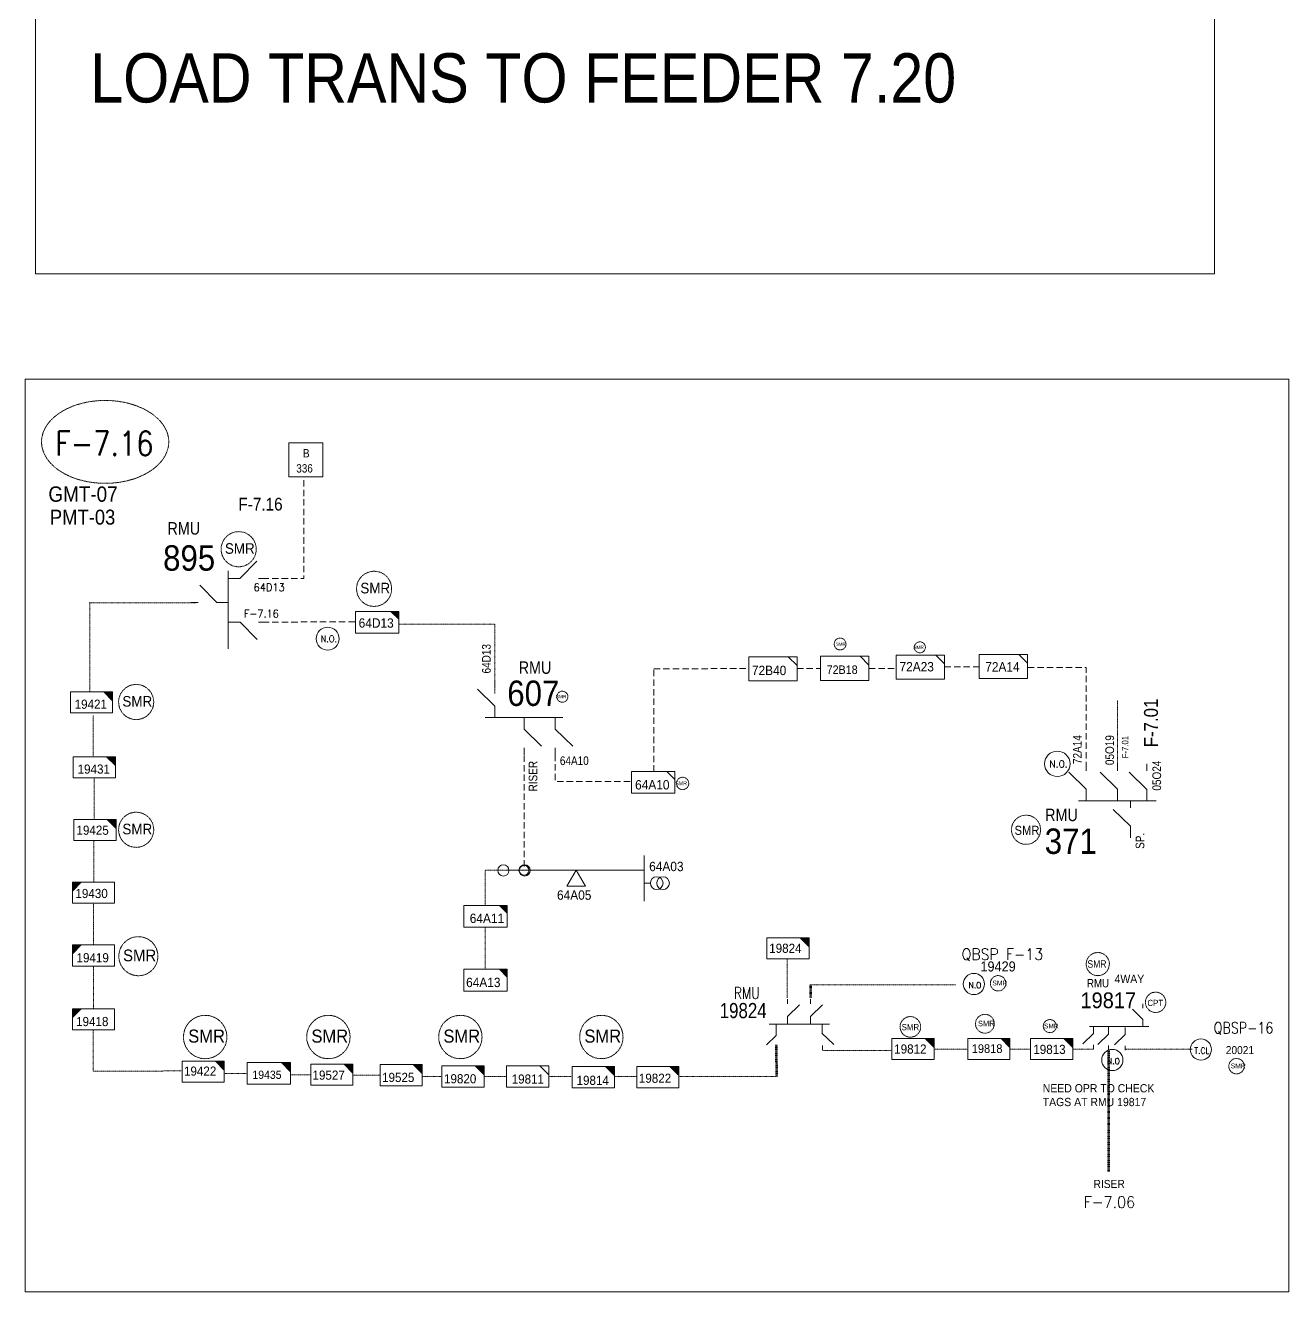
# Model space of a CAD drawing. Header units: metres. Extents: x 65984 to 144644, y -19036 to 23726.
# Drawn here: x 99637 to 100606, y 3730 to 4701 of the extents above; entities that cross this region are included whole.
import ezdxf
from ezdxf.enums import TextEntityAlignment as Align

# ---------------------------------------------------------------- set-up
doc = ezdxf.new("R2010")
doc.units = ezdxf.units.M
doc.header["$MEASUREMENT"] = 0
doc.linetypes.add('( Hidden )', pattern=[0.375, 0.25, -0.125])
doc.linetypes.add('DGN Style 3', pattern=[0.013877, 0, -0.013877])
doc.layers.get('0').update_dxf_attribs({"color": 95, "lineweight": 40})
for name, color, linetype, lineweight in [('d_eos', 111, 'Continuous', 40), ('d_eos no', 121, 'Continuous', 40), ('d_oh branch', 94, 'Continuous', 40), ('d_switch', 95, 'Continuous', 40), ('d_tf', 1, 'Continuous', 40), ('d_tf no', 6, 'Continuous', 40), ('d_tf_200', 1, 'Continuous', 40), ('d_ug cable', 95, 'Continuous', 40), ('d_unit sub', 7, 'Continuous', 40), ('FDR  4  06', 36, 'Continuous', 40), ('fedr no', 95, 'Continuous', 40), ('GRID STATION  04', 7, 'Continuous', 40), ('Level 37', 7, 'Continuous', 0), ('O H MAIN FEEDER', 4, 'Continuous', 100), ('SW N O', 114, 'Continuous', 30)]:
    doc.layers.add(name, color=color, linetype=linetype, lineweight=lineweight)
doc.styles.add('NASKHF', font='naskhf.shx', dxfattribs={"height": 8})
doc.styles.add('Style-Arial', font='arial.ttf')
doc.styles.add('Style-ENGINEERING', font='ENGINEERING.shx')
doc.styles.add('Style-msdefault', font='msdefault.shx')
doc.styles.add('Style-STANDARD', font='STANDARD.shx')

# ---------------------------------------------------------------- blocks, each defined once
blk = doc.blocks.new('*U1269')
at = {"layer": 'GRID STATION  04', "color": 121, "linetype": 'Continuous', "lineweight": 13, "ltscale": 0.957013, "flags": 128}
blk.add_lwpolyline([(5.07, 5.07), (5.07, -5.06), (-5.06, -5.06), (-5.06, 5.07)], close=True, dxfattribs=at)
at = {"layer": 'GRID STATION  04', "color": 121, "linetype": 'Continuous', "lineweight": 13, "style": 'Style-msdefault', "width": 0.888889}
for s, height, p in [('B', 2.48, (-0.8, 3.25)), ('336', 2.482, (-2.79, -1.25))]:
    blk.add_text(s, height=height, dxfattribs=at).set_placement(p, align=Align.TOP_LEFT)
blk = doc.blocks.new('TF_8')
at = {"color": 0, "linetype": 'ByBlock', "lineweight": -2}
blk.add_line((6.3, 4.95), (9.9, 1.35), dxfattribs=at)
blk.add_3dface([(-10.1, 4.95), (9.9, 4.95), (9.9, -5.05), (-10.1, -5.05)], dxfattribs=at)
blk = doc.blocks.new('exist.us-1000kva')
at = {"color": 0, "linetype": 'ByBlock', "lineweight": -2, "flags": 128}
blk.add_lwpolyline([(40, 12.9), (32.8, 20), (40, 20)], close=True, dxfattribs=at)
at = {"color": 0, "linetype": 'ByBlock', "lineweight": -2, "extrusion": (0, 0, -1)}
blk.add_solid([(-40, 12.9), (-32.8, 20), (-40, 20)], dxfattribs=at)
at = {"color": 0, "linetype": 'ByBlock', "lineweight": -2, "xscale": 2, "yscale": 2}
blk.add_blockref('TF_8', (20.2, 10.1), dxfattribs=at)
blk = doc.blocks.new('TFU_132')
at = {"layer": 'd_tf_200', "color": 11, "linetype": 'Continuous', "lineweight": 13}
blk.add_line((0, 10), (0, 0), dxfattribs=at)
at = {"layer": 'd_tf_200', "color": 11, "linetype": 'Continuous', "lineweight": 13, "extrusion": (0, 0, -1)}
for centre in [(0, 30), (0, 20)]:
    blk.add_circle(centre, 10, dxfattribs=at)
blk = doc.blocks.new('*U1270')
at = {"layer": 'd_eos', "color": 2, "linetype": 'Continuous', "lineweight": 13, "ltscale": 1.219067}
for p, q in [((-11.9, 4.55), (-18.76, 11.21)), ((-11.9, 11.85), (-11.9, 14.61)), ((-11.9, -0.01), (-11.9, 4.55)), ((14.9, 0), (-15.7, -0.01)), ((-0.4, 0), (-0.4, -4.56)), ((-0.4, -4.56), (6.47, -11.22)), ((11.9, 0), (11.9, -4.56)), ((11.9, -4.56), (18.77, -11.22)), ((-0.4, -11.86), (-0.4, -14.62)), ((11.9, -11.85), (11.9, -14.62))]:
    blk.add_line(p, q, dxfattribs=at)
blk = doc.blocks.new('TRA1_1208')
at = {"layer": 'd_tf', "color": 11, "linetype": 'Continuous', "lineweight": 13, "ltscale": 0.000662329, "extrusion": (0, 0, -1), "flags": 128}
blk.add_lwpolyline([(-10.1, -17), (-0.1, 0), (9.9, -17)], close=True, dxfattribs=at)
blk = doc.blocks.new('TRA1_1207')
at = {"layer": 'd_tf', "color": 11, "linetype": 'Continuous', "lineweight": 13, "ltscale": 0.000662329, "xscale": 1.000046566207833, "yscale": 1.000046566207833, "zscale": 1.000046566207833, "rotation": 180}
blk.add_blockref('TRA1_1208', (0, 0), dxfattribs=at)
blk = doc.blocks.new('*U3795')
at = {"layer": 'SW N O', "color": 1, "lineweight": 13}
blk.add_circle((0, 0), 16.8, dxfattribs=at)
at = {"layer": 'SW N O', "color": 1, "lineweight": 13, "style": 'Style-STANDARD'}
blk.add_text('N.O.', height=9.6, dxfattribs=at).set_placement((1.7, -0.2), align=Align.MIDDLE_CENTER)
blk = doc.blocks.new('*U3511')
at = {"layer": 'd_unit sub', "color": 2, "linetype": 'Continuous', "lineweight": 13}
for p, q in [((-9.2, 4.59), (9.19, 4.59)), ((-9.2, -4.6), (-9.2, 4.59)), ((9.19, 0.71), (5.31, 4.59)), ((5.97, 4.59), (9.19, 4.59)), ((9.19, 4.59), (9.19, 1.38)), ((9.19, 4.59), (9.19, -4.6)), ((9.19, -4.6), (-9.2, -4.6))]:
    blk.add_line(p, q, dxfattribs=at)
at = {"layer": 'd_unit sub', "color": 2, "linetype": 'Continuous', "lineweight": 13, "flags": 128}
blk.add_lwpolyline([(9.19, 0.71), (9.19, 4.59), (5.31, 4.59)], close=True, dxfattribs=at)
at = {"layer": 'd_unit sub', "color": 2, "linetype": 'Continuous', "lineweight": 13}
blk.add_solid([(9.19, 0.71), (9.19, 4.59), (5.31, 4.59)], dxfattribs=at)
blk = doc.blocks.new('*U3979')
at = {"layer": 'd_unit sub', "color": 3, "linetype": 'Continuous', "lineweight": 13}
for p, q in [((-9.2, 4.61), (9.19, 4.61)), ((-9.2, -4.58), (-9.2, 4.61)), ((9.19, 0.73), (5.31, 4.61)), ((5.97, 4.61), (9.19, 4.61)), ((9.19, 4.61), (9.19, 1.4)), ((9.19, 4.61), (9.19, -4.58)), ((9.19, -4.58), (-9.2, -4.58))]:
    blk.add_line(p, q, dxfattribs=at)
blk = doc.blocks.new('*U3838')
at = {"layer": 'd_unit sub', "color": 2, "linetype": 'Continuous', "lineweight": 13}
for p, q in [((-9.2, 4.59), (9.19, 4.59)), ((-9.2, -4.6), (-9.2, 4.59)), ((9.19, 0.71), (5.31, 4.59)), ((5.97, 4.59), (9.19, 4.59)), ((9.19, 4.59), (9.19, 1.38)), ((9.19, 4.59), (9.19, -4.6)), ((9.19, -4.6), (-9.2, -4.6))]:
    blk.add_line(p, q, dxfattribs=at)
at = {"layer": 'd_unit sub', "color": 2, "linetype": 'Continuous', "lineweight": 13, "flags": 128}
blk.add_lwpolyline([(9.19, 0.71), (9.19, 4.59), (5.31, 4.59)], close=True, dxfattribs=at)
at = {"layer": 'd_unit sub', "color": 2, "linetype": 'Continuous', "lineweight": 13}
blk.add_solid([(9.19, 0.71), (9.19, 4.59), (5.31, 4.59)], dxfattribs=at)
blk = doc.blocks.new('*U3811')
at = {"layer": 'd_unit sub', "color": 3, "linetype": 'Continuous', "lineweight": 13}
for p, q in [((-9.2, 4.59), (9.19, 4.59)), ((-9.2, -4.6), (-9.2, 4.59)), ((9.19, 0.71), (5.31, 4.59)), ((5.97, 4.59), (9.19, 4.59)), ((9.19, 4.59), (9.19, 1.38)), ((9.19, 4.59), (9.19, -4.6)), ((9.19, -4.6), (-9.2, -4.6))]:
    blk.add_line(p, q, dxfattribs=at)
at = {"layer": 'd_unit sub', "color": 3, "linetype": 'Continuous', "lineweight": 13, "flags": 128}
blk.add_lwpolyline([(9.19, 0.71), (9.19, 4.59), (5.31, 4.59)], close=True, dxfattribs=at)
at = {"layer": 'd_unit sub', "color": 3, "linetype": 'Continuous', "lineweight": 13}
blk.add_solid([(9.19, 0.71), (9.19, 4.59), (5.31, 4.59)], dxfattribs=at)
blk = doc.blocks.new('*U3776')
at = {"layer": 'SW N O', "color": 1, "lineweight": 13}
blk.add_circle((0, 0), 16.8, dxfattribs=at)
at = {"layer": 'SW N O', "color": 1, "lineweight": 13, "insert": (1.7, -1.8), "char_height": 9.6, "attachment_point": 5, "line_spacing_factor": 0.6, "style": 'Style-STANDARD'}
blk.add_mtext('T.CL', dxfattribs=at)
blk = doc.blocks.new('*U3382')
at = {"layer": 'SW N O', "color": 3, "lineweight": 13}
blk.add_circle((0, 0), 16.8, dxfattribs=at)
at = {"layer": 'SW N O', "color": 3, "lineweight": 13, "insert": (1.7, -1.8), "char_height": 9.6, "attachment_point": 5, "line_spacing_factor": 0.6, "style": 'Style-STANDARD'}
blk.add_mtext('N.O', dxfattribs=at)
blk = doc.blocks.new('*U4188')
at = {"layer": 'd_eos', "color": 2, "linetype": 'Continuous', "lineweight": 13, "ltscale": 0.741882}
for p, q in [((-8, 16.1), (-8, 19.7)), ((-8, 6.5), (1, 15.2)), ((6.3, 15.8), (6.3, 19.4)), ((6.3, 6.1), (15.3, 14.9)), ((19.1, 15.2), (19.1, 18.8)), ((19.1, 5.6), (28.1, 14.4)), ((-8, 0.4), (-8, 6.5)), ((6.3, 0.1), (6.3, 6.1)), ((19.1, -0.4), (19.1, 5.6)), ((22.5, -0.4), (-28.1, -0.4)), ((-23.1, -0.4), (-23.1, -6.4)), ((-23.1, -6.4), (-14.1, -15.2)), ((-23.1, -16), (-23.1, -19.7))]:
    blk.add_line(p, q, dxfattribs=at)
blk = doc.blocks.new('*U893')
at = {"layer": 'SW N O', "color": 3, "lineweight": 13}
blk.add_circle((0, 0), 16.8, dxfattribs=at)
at = {"layer": 'SW N O', "color": 3, "lineweight": 13, "style": 'Style-STANDARD'}
blk.add_text('N.O.', height=9.6, dxfattribs=at).set_placement((1.7, -0.2), align=Align.MIDDLE_CENTER)

msp = doc.modelspace()

# ---------------------------------------------------------------- linework, layer by layer
at = {"color": 3, "linetype": 'DGN Style 3', "lineweight": 13, "flags": 128}
msp.add_lwpolyline([(100221.8, 3955.04), (100221.8, 3955.04), (100221.65, 3984.88)], dxfattribs=at)
at = {"layer": 'd_eos', "color": 2, "linetype": 'Continuous', "lineweight": 13, "ltscale": 1.219067}
for p, q in [((99801.92, 4276.57), (99814.9, 4289.94)), ((99793.04, 4282.42), (99793.04, 4222.79)), ((99793.04, 4276.57), (99801.92, 4276.57)), ((99784.16, 4258.15), (99771.18, 4271.53)), ((99793.04, 4258.15), (99784.16, 4258.15)), ((99793.2, 4243.22), (99802.08, 4243.22)), ((99802.08, 4243.22), (99815.06, 4229.85)), ((100451.04, 4114.99), (100437.67, 4127.97)), ((100451.04, 4129.2), (100451.04, 4134.6)), ((100475.01, 4114.99), (100461.64, 4127.97)), ((100475.01, 4129.2), (100475.01, 4134.6)), ((100497.42, 4114.99), (100484.05, 4127.97)), ((100497.43, 4129.2), (100497.43, 4134.6)), ((100451.04, 4106.11), (100451.04, 4114.99)), ((100475.01, 4106.11), (100475.01, 4114.99)), ((100497.43, 4106.11), (100497.43, 4114.99)), ((100445.2, 4106.11), (100504.82, 4106.11)), ((100485.12, 4086.55), (100471.75, 4099.53)), ((100485.12, 4086.55), (100471.75, 4099.53)), ((100485.12, 4100.77), (100485.12, 4106.16)), ((100485.12, 4100.77), (100485.12, 4106.16)), ((100485.12, 4077.67), (100485.12, 4086.55)), ((100485.12, 4077.67), (100485.12, 4086.55))]:
    msp.add_line(p, q, dxfattribs=at)
at = {"layer": 'd_eos', "color": 7, "linetype": 'Continuous', "lineweight": 13, "ltscale": 1.219067}
for p, q in [((99816.13, 4276.57), (99821.53, 4276.57)), ((99769.94, 4258.15), (99764.55, 4258.15)), ((99816.29, 4243.22), (99821.69, 4243.22))]:
    msp.add_line(p, q, dxfattribs=at)
at = {"layer": 'd_eos', "color": 7, "linetype": 'Continuous', "lineweight": 13, "ltscale": 0.824397}
for p, q in [((100222, 3950.42), (100222, 3954.07)), ((100239.67, 3950.43), (100239.67, 3954.07)), ((100222, 3940.81), (100231.04, 3949.59)), ((100239.67, 3940.81), (100248.71, 3949.59)), ((100207.8, 3934.69), (100254.22, 3934.78)), ((100222, 3934.81), (100222, 3940.81)), ((100239.67, 3934.81), (100239.67, 3940.81)), ((100248.42, 3934.17), (100248.42, 3928.17)), ((100248.34, 3927.89), (100257.39, 3919.11)), ((100248.89, 3918.4), (100248.89, 3914.75))]:
    msp.add_line(p, q, dxfattribs=at)
at = {"layer": 'd_eos', "color": 7, "linetype": 'Continuous', "lineweight": 13, "ltscale": 0.667762}
for p, q in [((100213.18, 3926.23), (100213.24, 3934.7)), ((100213.12, 3926.19), (100205.8, 3919.08)), ((100213.12, 3918.4), (100213.12, 3915.45))]:
    msp.add_line(p, q, dxfattribs=at)
at = {"layer": 'd_oh branch', "color": 11, "linetype": 'Continuous', "lineweight": 13}
for p, q in [((100111.9, 4029.23), (100111.9, 4064.24)), ((100007.28, 4052.81), (100111.9, 4052.81))]:
    msp.add_line(p, q, dxfattribs=at)
at = {"layer": 'd_ug cable', "color": 3, "linetype": 'DGN Style 3', "lineweight": 13}
for p, q in [((99686.87, 4189.68), (99686.87, 4258.35)), ((99689.25, 4171.79), (99689.25, 4140.2)), ((99690.15, 4123.6), (99690.15, 4092.02)), ((99689.93, 4075.44), (99689.93, 4043.85)), ((99689.68, 4027.13), (99689.68, 3995.54)), ((99689.62, 3978.69), (99689.62, 3947.1)), ((100351.12, 3964.96), (100239.09, 3964.96)), ((99689.37, 3930.37), (99689.37, 3898.79)), ((100301.44, 3914.71), (100248.88, 3914.71)), ((100360.21, 3915.71), (100334.33, 3915.71)), ((100408.4, 3915.71), (100392.57, 3915.71)), ((100456.58, 3915.71), (100440.76, 3915.71)), ((100532.44, 3915.71), (100481, 3915.71)), ((99757.12, 3898.91), (99689.37, 3898.79)), ((99789.91, 3897.05), (99807.43, 3897.05)), ((99840.84, 3895.98), (99856.28, 3895.98)), ((99888.6, 3895.68), (99909.42, 3895.68)), ((99942.05, 3894.65), (99956.62, 3894.65)), ((99989.25, 3894.65), (100006.44, 3894.65)), ((100039.15, 3894.66), (100056.34, 3894.66)), ((100088.94, 3894.66), (100106.14, 3894.66)), ((100138.5, 3894.66), (100213.26, 3894.66))]:
    msp.add_line(p, q, dxfattribs=at)
at = {"layer": 'd_ug cable', "color": 11, "linetype": '( Hidden )', "lineweight": 13, "ltscale": 19.487171}
for p, q in [((99819.44, 4243.2), (99891.87, 4243.35)), ((100119.37, 4207.38), (100191.8, 4207.52)), ((100119.37, 4128.52), (100119.37, 4207.38)), ((100229.23, 4207.49), (100247.3, 4207.52)), ((100284.33, 4207.6), (100305.33, 4207.64)), ((100019.88, 4140.87), (100019.88, 4052.81))]:
    msp.add_line(p, q, dxfattribs=at)
at = {"layer": 'd_ug cable', "color": 234, "linetype": 'DGN Style 3', "lineweight": 13}
msp.add_line((100475.01, 4134.6), (100475.01, 4183.23), dxfattribs=at)
at = {"layer": 'd_ug cable', "color": 3, "linetype": 'DGN Style 3', "lineweight": 100}
for p, q in [((100239.57, 3965.06), (100239.59, 3954.68)), ((100213.35, 3918.85), (100213.39, 3894.6)), ((100468.1, 3915.19), (100468.27, 3821.71))]:
    msp.add_line(p, q, dxfattribs=at)
at = {"layer": 'd_ug cable', "color": 11, "linetype": '( Hidden )', "lineweight": 13, "ltscale": 19.487171, "flags": 128}
for points in [[(99819.33, 4276.57), (99851.03, 4276.57), (99851.03, 4353.83)], [(100342.35, 4208.84), (100369.37, 4208.84)], [(100406.27, 4208.28), (100451.04, 4208.28), (100451.04, 4133.17)], [(100043.85, 4141.42), (100043.85, 4120.89), (100102.31, 4120.89)]]:
    msp.add_lwpolyline(points, dxfattribs=at)
at = {"layer": 'd_ug cable', "color": 3, "linetype": 'DGN Style 3', "lineweight": 13, "flags": 128}
msp.add_lwpolyline([(99686.87, 4258.08), (99686.87, 4258.08), (99768.02, 4258.08)], dxfattribs=at)
at = {"layer": 'd_ug cable', "color": 11, "linetype": 'DGN Style 3', "lineweight": 13, "flags": 128}
for points in [[(99923.8, 4241.7), (99997.46, 4241.7), (99997.46, 4188.43)], [(100007.28, 4052.81), (99989.98, 4052.81), (99989.98, 4025.86)], [(99989.98, 4009.01), (99989.98, 3976.62)]]:
    msp.add_lwpolyline(points, dxfattribs=at)
at = {"layer": 'd_ug cable', "color": 2, "linetype": 'DGN Style 3', "lineweight": 13}
for centre, radius in [((99800.98, 4299.08), 13.46), ((99904.86, 4268.71), 13.46), ((100262.28, 4226.37), 4.56), ((100323.45, 4223.84), 4.25), ((99722.35, 4181.88), 13.46), ((100049.25, 4185.93), 4.25), ((100141.47, 4119.43), 4.73), ((99722.35, 4083.89), 13.46), ((99724.04, 3986.93), 14.96), ((100459.93, 3980.88), 8.88), ((99775.29, 3924.96), 16.62), ((99869.77, 3924.96), 16.62), ((99971, 3924.96), 16.62), ((100079.15, 3924.96), 16.62), ((100373.36, 3935.11), 7.22)]:
    msp.add_circle(centre, radius, dxfattribs=at)
at = {"layer": 'd_ug cable', "color": 1, "linetype": 'DGN Style 3', "lineweight": 13}
for centre, radius in [((100404.89, 4083.91), 11.17), ((100383.5, 3966.16), 5.91), ((100316.17, 3932.72), 7.89), ((100423.16, 3933.3), 5.02), ((100566.37, 3902.58), 5.91)]:
    msp.add_circle(centre, radius, dxfattribs=at)
at = {"layer": 'd_ug cable', "color": 2, "linetype": 'DGN Style 3', "lineweight": 0}
msp.add_circle((100504.31, 3951.56), 7.81, dxfattribs=at)
at = {"layer": 'FDR  4  06', "color": 11, "linetype": 'Continuous', "lineweight": 13}
msp.add_circle((100019.94, 4052.81), 3.74, dxfattribs=at)
at = {"layer": 'fedr no', "color": 82, "linetype": 'DGN Style 3', "lineweight": 13, "true_color": 0x1dc70e}
msp.add_ellipse((99698.56, 4381.4), major_axis=(48.78, 0), ratio=0.651175, dxfattribs=at)
at = {"layer": 'O H MAIN FEEDER', "color": 140, "linetype": 'Continuous', "lineweight": 13, "flags": 128}
for points in [[(99645.1, 5068.96), (100549.52, 5068.96), (100549.52, 4510.35), (99645.1, 4510.35)], [(99637.34, 3729.64), (100606.35, 3729.64), (100606.35, 4429.45), (99637.34, 4429.45)]]:
    msp.add_lwpolyline(points, close=True, dxfattribs=at)
at = {"layer": 'O H MAIN FEEDER', "color": 11, "lineweight": 13, "ltscale": 0.95157}
for centre in [(100004.01, 4052.74), (100020.28, 4052.74)]:
    msp.add_circle(centre, 4.3, dxfattribs=at)

# ---------------------------------------------------------------- block references
at = {"layer": 'd_eos', "color": 2, "linetype": 'Continuous', "lineweight": 13, "ltscale": 1.219067, "xscale": 1.948717100000001, "yscale": 1.948717100000001, "zscale": 1.948717100000001}
msp.add_blockref('*U1270', (100020.65, 4169.92), dxfattribs=at)
at = {"layer": 'd_eos', "color": 2, "linetype": 'Continuous', "lineweight": 13, "ltscale": 0.741882, "xscale": 0.9, "yscale": 0.9, "zscale": 0.9, "rotation": 180}
msp.add_blockref('*U4188', (100473.77, 3932.66), dxfattribs=at)
at = {"layer": 'd_tf', "color": 11, "linetype": 'Continuous', "lineweight": 13, "ltscale": 0.000662329, "extrusion": (0, 0, -1), "xscale": 0.7210253270000002, "yscale": 0.7210253270000002, "zscale": 0.7210253270000002, "rotation": 180}
msp.add_blockref('TRA1_1207', (-100059.94, 4052.8), dxfattribs=at)
at = {"layer": 'd_tf_200', "color": 11, "linetype": 'Continuous', "lineweight": 13, "xscale": 0.4871792750000004, "yscale": 0.4871792750000004, "zscale": 0.4871792750000004, "rotation": 269.9999999999997}
msp.add_blockref('TFU_132', (100111.9, 4042.96), dxfattribs=at)
at = {"layer": 'd_unit sub', "color": 2, "linetype": 'Continuous', "lineweight": 13, "rotation": 359.9999999999999}
for name, p, xscale, yscale, zscale in [('exist.us-1000kva', (99890.53, 4234.78), 0.8316389266684207, 0.8316389266684207, 0.8316389266684207), ('TF_8', (100266, 4207.77), 1.851281245000041, 1.851281245000041, 0.7484750340015786), ('TF_8', (100324.03, 4208.71), 1.851281245000001, 1.851281245000001, 0.8316389266684207), ('TF_8', (100118.99, 4120.29), 1.663277853336841, 1.663277853336841, 0.8316389266684207)]:
    msp.add_blockref(name, p, dxfattribs=dict(at, xscale=xscale, yscale=yscale, zscale=zscale))
at = {"layer": 'd_unit sub', "color": 11, "linetype": 'Continuous', "lineweight": 13, "zscale": 0.8316389266684207, "rotation": 359.9999999999999}
for name, p, xscale, yscale in [('TF_8', (100210.91, 4207.36), 1.851281245000001, 1.851281245000001), ('TF_8', (100387.67, 4209.26), 1.851281245000001, 1.851281245000001), ('exist.us-1000kva', (99973.75, 4009.22), 0.8316389266684207, 0.8316389266684207), ('exist.us-1000kva', (99973.75, 3960.24), 0.8316389266684207, 0.8316389266684207)]:
    msp.add_blockref(name, p, dxfattribs=dict(at, xscale=xscale, yscale=yscale))
at = {"layer": 'd_unit sub', "color": 2, "linetype": 'Continuous', "lineweight": 13, "xscale": 1.759187808, "yscale": 1.759187808, "zscale": 1.759187808}
for name, p in [('*U3511', (99688.12, 4181.61)), ('*U3511', (99690.78, 4083.66)), ('*U3838', (100318.16, 3915.71)), ('*U3511', (100376.4, 3915.71)), ('*U3511', (100424.59, 3915.71)), ('*U3838', (99773.74, 3898.34)), ('*U3838', (99872.43, 3895.99)), ('*U3511', (99973.08, 3894.66)), ('*U3838', (100072.98, 3894.16))]:
    msp.add_blockref(name, p, dxfattribs=at)
at = {"layer": 'd_unit sub', "color": 3, "linetype": 'Continuous', "lineweight": 13}
for name, p, xscale, yscale, zscale in [('*U3811', (99690.27, 4131.83), 1.759187808, 1.759187808, 1.759187808), ('*U3811', (100222.28, 3992.97), 1.759187808, 1.759187808, 1.759187808), ('*U3811', (99824.14, 3897.06), 1.816255101814591, 1.816255101814591, 1.816255101814591), ('*U3811', (99925.58, 3895.69), 1.759187808, 1.759187808, 1.759187808), ('*U3979', (100022.63, 3894.62), 1.759187808, 1.759187808, 1.759187808), ('*U3811', (100122.44, 3894.16), 1.759187808, 1.759187808, 1.759187808)]:
    msp.add_blockref(name, p, dxfattribs=dict(at, xscale=xscale, yscale=yscale, zscale=zscale))
at = {"layer": 'd_unit sub', "color": 3, "linetype": 'Continuous', "lineweight": 13, "extrusion": (0, 0, -1), "xscale": 1.759187808, "yscale": 1.759187808, "zscale": 1.759187808}
for p in [(-99689.63, 4035.67), (-99689.58, 3938.55)]:
    msp.add_blockref('*U3811', p, dxfattribs=at)
at = {"layer": 'd_unit sub', "color": 2, "linetype": 'Continuous', "lineweight": 13, "extrusion": (0, 0, -1), "xscale": 1.759187808, "yscale": 1.759187808, "zscale": 1.759187808}
msp.add_blockref('*U3511', (-99689.59, 3987.46), dxfattribs=at)
at = {"layer": 'GRID STATION  04', "color": 121, "linetype": 'Continuous', "lineweight": 13, "ltscale": 0.957013, "xscale": 2.573752969347087, "yscale": 2.573752969347087, "zscale": 2.573752969347087}
msp.add_blockref('*U1269', (99852.37, 4367.5), dxfattribs=at)
at = {"layer": 'SW N O', "color": 3, "lineweight": 13}
for name, p, xscale, yscale, zscale in [('*U893', (99869.25, 4230.45), 0.5223917889675237, 0.5223917889675237, 0.5223917889675237), ('*U3382', (100364.9, 3965.58), 0.484325347371142, 0.484325347371142, 0.484325347371142), ('*U3382', (100471.13, 3907.36), 0.484325347371142, 0.484325347371142, 0.484325347371142)]:
    msp.add_blockref(name, p, dxfattribs=dict(at, xscale=xscale, yscale=yscale, zscale=zscale))
at = {"layer": 'SW N O', "color": 1, "lineweight": 13}
for name, p, xscale, yscale, zscale in [('*U3795', (100428.88, 4134.45), 0.5804353210750263, 0.5804353210750263, 0.5804353210750263), ('*U3776', (100539.01, 3915.37), 0.484325347371142, 0.484325347371142, 0.484325347371142)]:
    msp.add_blockref(name, p, dxfattribs=dict(at, xscale=xscale, yscale=yscale, zscale=zscale))

# ---------------------------------------------------------------- texts
at = {"layer": 'd_eos no', "color": 7, "linetype": 'Continuous', "lineweight": 13, "style": 'Style-Arial', "width": 0.88}
for s, height, p in [('GMT-07', 11.779, (99655.03, 4347.25)), ('PMT-03', 11.481, (99656.16, 4329.41))]:
    msp.add_text(s, height=height, dxfattribs=at).set_placement(p, align=Align.TOP_LEFT)
at = {"layer": 'd_eos no', "color": 2, "linetype": 'Continuous', "lineweight": 13, "style": 'Style-Arial', "width": 0.88}
for s, p in [('895', (99743.01, 4302.11)), ('607', (100006.99, 4198.36)), ('371', (100419.23, 4084.87))]:
    msp.add_text(s, height=19.487, dxfattribs=at).set_placement(p, align=Align.TOP_LEFT)
at = {"layer": 'd_eos no', "color": 7, "linetype": 'Continuous', "lineweight": 13, "ltscale": 0.729, "style": 'Style-msdefault', "width": 0.833333}
msp.add_text('19824', height=11.623, dxfattribs=at).set_placement((100169.92, 3939.41))
at = {"layer": 'd_switch', "color": 2, "linetype": 'Continuous', "lineweight": 13, "style": 'Style-msdefault', "width": 0.9}
for s, height, p in [('LOAD TRANS TO FEEDER 7.20', 37.7629, (99687.1, 4679.46)), ('F-7.16', 9.744, (99800.79, 4338.51))]:
    msp.add_text(s, height=height, dxfattribs=at).set_placement(p, align=Align.TOP_LEFT)
at = {"layer": 'd_switch', "color": 154, "linetype": 'Continuous', "lineweight": 13, "style": 'Style-ENGINEERING', "width": 0.857143}
for s, p in [('64D13', (99987.61, 4203.78)), ('RISER', (100023.39, 4113.3))]:
    msp.add_text(s, height=6.684, rotation=90, dxfattribs=at).set_placement(p, align=Align.TOP_LEFT)
at = {"layer": 'd_switch', "color": 2, "linetype": 'Continuous', "lineweight": 13, "style": 'Style-msdefault', "width": 0.9}
for height, p in [(10.712, (100495.38, 4147.21)), (4.98, (100478.4, 4138.62))]:
    msp.add_text('F-7.01', height=height, rotation=90, dxfattribs=at).set_placement(p, align=Align.TOP_LEFT)
at = {"layer": 'd_switch', "color": 7, "linetype": 'Continuous', "lineweight": 13, "style": 'Style-ENGINEERING', "width": 0.857143}
for s, p in [('72A14', (100440.91, 4134.31)), ('05O19', (100465.73, 4133.48)), ('05O24', (100501.8, 4113.95)), ('SP.', (100488.95, 4069.22))]:
    msp.add_text(s, height=6.684, rotation=90, dxfattribs=at).set_placement(p, align=Align.TOP_LEFT)
at = {"layer": 'd_switch', "color": 154, "linetype": 'Continuous', "lineweight": 13, "style": 'Style-ENGINEERING', "width": 0.857143}
msp.add_text('64A10', height=6.684, dxfattribs=at).set_placement((100047.34, 4140.21), align=Align.TOP_LEFT)
at = {"layer": 'd_tf no', "color": 1, "linetype": 'Continuous', "lineweight": 40, "style": 'Style-msdefault', "width": 0.945946}
for height, p in [(8.124, (99790.44, 4303.69)), (8.124, (99894.32, 4273.32)), (2.428, (100259.09, 4227.5)), (8.124, (99711.81, 4186.49)), (8.124, (99711.81, 4088.51)), (9.026, (99712.33, 3992.05)), (10.029, (99762.28, 3930.66)), (10.029, (99856.76, 3930.66)), (10.029, (99957.99, 3930.66)), (10.029, (100066.14, 3930.66))]:
    msp.add_text('SMR', height=height, dxfattribs=at).set_placement(p, align=Align.TOP_LEFT)
at = {"layer": 'd_tf no', "color": 2, "linetype": 'Continuous', "lineweight": 13, "style": 'Style-msdefault'}
for s, height, width, p in [('64D13', 7.21, 0.945946, (99893.02, 4246.09)), ('72B18', 6.489, 0.945946, (100252, 4209.92)), ('72A23', 7.21, 0.945946, (100307.86, 4212.57)), ('19421', 7.037, 0.947368, (99675.15, 4183.73)), ('64A10', 7.21, 0.945946, (100105.05, 4122)), ('19425', 7.037, 0.947368, (99676.56, 4087.1)), ('19429', 7.682, 0.947368, (100369.92, 3982.92)), ('19817', 12.089, 0.947368, (100446.7, 3959.15)), ('19812', 7.037, 0.947368, (100303.79, 3919.27)), ('19813', 7.037, 0.947368, (100410.47, 3918.99)), ('20021', 6.145, 0.947368, (100558.13, 3917.99)), ('19422', 7.037, 0.947368, (99759.02, 3902.32)), ('19527', 7.037, 0.947368, (99857.6, 3899.23)), ('19820', 7.037, 0.947368, (99958.47, 3896.45)), ('19814', 7.037, 0.947368, (100060.14, 3895.24))]:
    msp.add_text(s, height=height, dxfattribs=dict(at, width=width)).set_placement(p, align=Align.TOP_LEFT)
at = {"layer": 'd_tf no', "color": 11, "linetype": 'Continuous', "lineweight": 13, "style": 'Style-msdefault', "width": 0.945946}
for s, p in [('72B40', (100194.64, 4209.72)), ('72A14', (100373.61, 4212.48)), ('64A03', (100115.84, 4059.37)), ('64A05', (100045.17, 4037.42)), ('64A11', (99978.22, 4019.59)), ('64A13', (99975.42, 3970.43))]:
    msp.add_text(s, height=7.21, dxfattribs=at).set_placement(p, align=Align.TOP_LEFT)
at = {"layer": 'd_tf no', "color": 3, "linetype": 'Continuous', "lineweight": 13, "style": 'Style-msdefault', "width": 0.947368}
for s, height, p in [('19431', 7.037, (99677.44, 4133.95)), ('19824', 7.037, (100207.92, 3996.53)), ('19435', 6.333, (99811.53, 3899.15)), ('19525', 7.037, (99910.97, 3897.48)), ('19811', 7.037, (100010.38, 3896.25)), ('19822', 7.037, (100107.93, 3896.86))]:
    msp.add_text(s, height=height, dxfattribs=at).set_placement(p, align=Align.TOP_LEFT)
for s, p in [('19430', (99675.78, 4031.53)), ('19418', (99676.28, 3933.3))]:
    msp.add_text(s, height=7.037, dxfattribs=at).set_placement(p)
at = {"layer": 'd_tf no', "color": 2, "linetype": 'Continuous', "lineweight": 13, "style": 'Style-msdefault', "width": 0.947368}
msp.add_text('19419', height=7.037, dxfattribs=at).set_placement((99676.6, 3982.22))
at = {"layer": 'd_tf no', "color": 7, "linetype": 'Continuous', "lineweight": 13, "style": 'Style-msdefault', "width": 0.947368}
msp.add_text('4WAY', height=6.333, dxfattribs=at).set_placement((100472.79, 3972.66), align=Align.TOP_LEFT)
at = {"layer": 'd_tf no', "color": 1, "linetype": 'Continuous', "lineweight": 13, "style": 'Style-msdefault', "width": 0.945946}
msp.add_text('CPT', height=4.769, dxfattribs=at).set_placement((100498.01, 3953.48), align=Align.TOP_LEFT)
at = {"layer": 'd_tf no', "color": 2, "linetype": 'Continuous', "lineweight": 40, "style": 'Style-msdefault', "width": 0.947368}
msp.add_text('19818', height=6.683, dxfattribs=at).set_placement((100363.27, 3919.38), align=Align.TOP_LEFT)
at = {"layer": 'd_tf no', "color": 2, "lineweight": 13, "attachment_point": 1, "style": 'NASKHF'}
for insert, char_height in [((100396.11, 4086.95), 6.9344), ((100379.04, 3968.19), 3.6702), ((100309.49, 3934.98), 4.8887), ((100418.71, 3935.19), 3.5709), ((100561.91, 3904.61), 3.6702)]:
    msp.add_mtext('\\Fmsdefault;\\H1x;\\W0.925;SMR\\P', dxfattribs=dict(at, insert=insert, char_height=char_height))
at = {"layer": 'd_tf no', "color": 1, "lineweight": 13, "insert": (100368.02, 3937.47), "char_height": 4.2743, "attachment_point": 1, "style": 'NASKHF'}
msp.add_mtext('\\Fmsdefault;\\H1x;\\W0.925;SMR\\P', dxfattribs=at)
at = {"layer": 'd_tf no', "color": 7, "linetype": 'Continuous', "lineweight": 13, "attachment_point": 1, "style": 'NASKHF'}
for s, insert, char_height in [('\\Fmsdefault;\\H1x;\\W0.947368;NEED OPR TO CHECK\\PTAGS AT RMU 19817', (100417.73, 3888.83), 6.3331), ('\\Fmsdefault;\\H1x;\\W0.947368;RISER', (100456.71, 3815.34), 6.177)]:
    msp.add_mtext(s, dxfattribs=dict(at, insert=insert, char_height=char_height))
at = {"layer": 'fedr no', "color": 6, "linetype": 'Continuous', "lineweight": 13, "style": 'Style-STANDARD', "width": 0.909091}
msp.add_text('F-7.16', height=18.592, dxfattribs=at).set_placement((99697.99, 4380.25), align=Align.MIDDLE_CENTER)
at = {"layer": 'fedr no', "color": 55, "linetype": 'Continuous', "lineweight": 13, "style": 'Style-STANDARD', "width": 0.909091}
msp.add_text('QBSP-16', height=8.587, dxfattribs=at).set_placement((100571.73, 3931.94), align=Align.MIDDLE_CENTER)
at = {"layer": 'fedr no', "color": 6, "linetype": 'Continuous', "lineweight": 13, "insert": (99824.37, 4269.88), "char_height": 6.032, "attachment_point": 5, "rotation": 359.99248, "style": 'Style-STANDARD'}
msp.add_mtext('64D13', dxfattribs=at)
at = {"layer": 'fedr no', "color": 6, "linetype": 'Continuous', "lineweight": 13, "insert": (99818.4, 4249.62), "char_height": 6.032, "attachment_point": 5, "style": 'Style-STANDARD'}
msp.add_mtext('F-7.16', dxfattribs=at)
at = {"layer": 'fedr no', "color": 55, "linetype": 'Continuous', "lineweight": 40, "insert": (100386.76, 3988.02), "char_height": 8.705, "attachment_point": 5, "style": 'Style-STANDARD'}
msp.add_mtext('QBSP F-13', dxfattribs=at)
at = {"layer": 'fedr no', "color": 55, "linetype": 'Continuous', "lineweight": 13, "insert": (100468.87, 3798.3), "char_height": 8.852, "attachment_point": 5, "style": 'Style-STANDARD'}
msp.add_mtext('F-7.06', dxfattribs=at)
at = {"layer": 'Level 37', "color": 2, "linetype": 'Continuous', "lineweight": 13, "style": 'Style-msdefault', "width": 0.86}
for p in [(99746.37, 4319.85), (100015.79, 4213.05)]:
    msp.add_text('RMU', height=9.549, dxfattribs=at).set_placement(p, align=Align.TOP_LEFT)
at = {"layer": 'Level 37', "color": 1, "linetype": 'Continuous', "lineweight": 13, "ltscale": 0.9, "style": 'Style-msdefault', "width": 0.86}
for p in [(100326.52, 4222.5), (100052.32, 4184.72)]:
    msp.add_text('SMR', height=2.673, rotation=359.99963, dxfattribs=at).set_placement(p, align=Align.RIGHT)
at = {"layer": 'Level 37', "color": 1, "linetype": 'Continuous', "lineweight": 13, "style": 'Style-msdefault', "width": 0.86}
msp.add_text('SMR', height=2.97, rotation=359.99963, dxfattribs=at).set_placement((100144.88, 4118.1), align=Align.RIGHT)
at = {"layer": 'Level 37', "color": 2, "linetype": 'Continuous', "lineweight": 13, "style": 'Style-msdefault', "width": 0.86}
msp.add_text('RMU', height=9.549, rotation=0.00037, dxfattribs=at).set_placement((100444.59, 4100.08), align=Align.TOP_RIGHT)
at = {"layer": 'Level 37', "color": 2, "linetype": 'Continuous', "lineweight": 13, "ltscale": 0.9, "style": 'Style-msdefault', "width": 0.86}
msp.add_text('RMU', height=6.457, rotation=0.00037, dxfattribs=at).set_placement((100468.58, 3969.47), align=Align.TOP_RIGHT)
at = {"layer": 'Level 37', "color": 1, "linetype": 'Continuous', "lineweight": 13, "ltscale": 1.799809, "insert": (100466.64, 3978.03), "char_height": 5.7343, "width": 17.7936, "attachment_point": 9, "rotation": 359.99963, "style": 'NASKHF'}
msp.add_mtext('\\Fmsdefault;\\H1x;\\W0.86;SMR', dxfattribs=at)
at = {"layer": 'Level 37', "color": 7, "linetype": 'Continuous', "lineweight": 13, "ltscale": 0.911301, "insert": (100190.76, 3958.66), "char_height": 8.8673, "width": 34.0692, "attachment_point": 5, "line_spacing_factor": 0.6, "style": 'Style-STANDARD'}
msp.add_mtext('\\H1x;\\W0.854701;RMU', dxfattribs=at)

doc.saveas('drawing.dxf')
